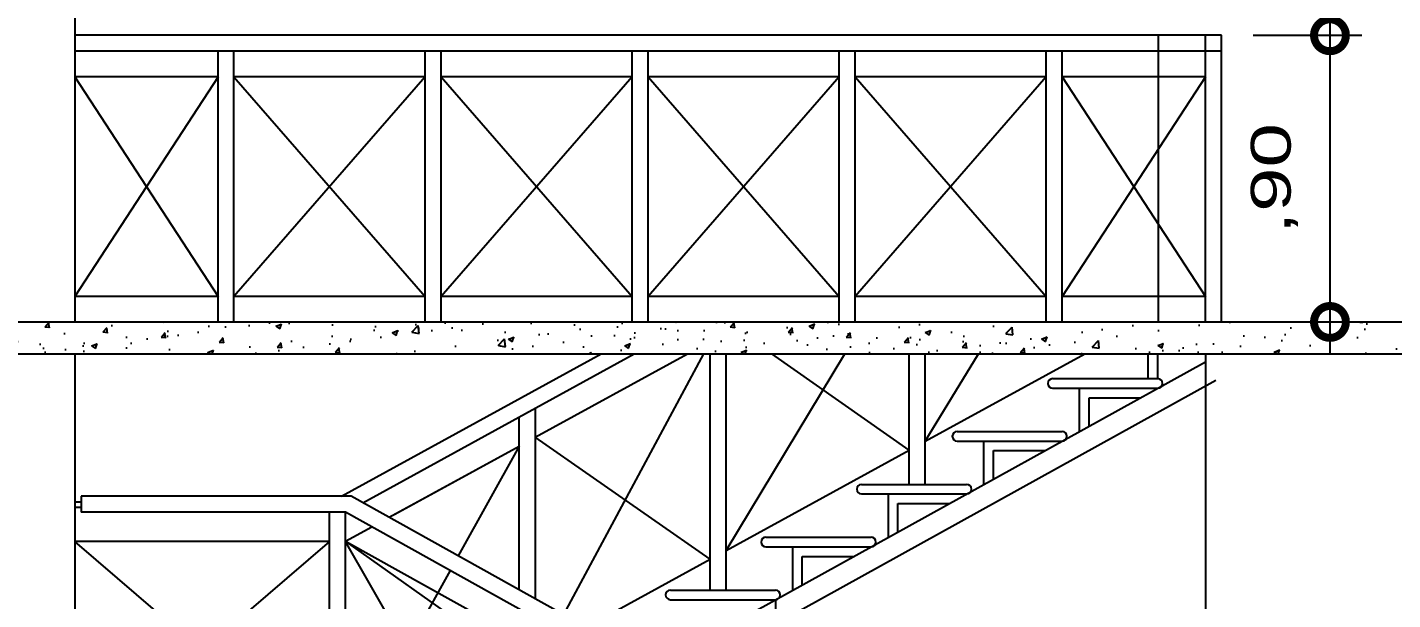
# Model space of a CAD drawing. Header units: millimetres. Extents: x 237 to 339, y 16 to 52.
# Drawn here: x 326.22 to 330.506, y 20.213 to 22.01 of the extents above; entities that cross this region are included whole.
import ezdxf

# ---------------------------------------------------------------- set-up
doc = ezdxf.new("R2010")
doc.units = ezdxf.units.MM
doc.header["$LTSCALE"] = 0.6
doc.header["$MEASUREMENT"] = 0
doc.layers.get('DEFPOINTS').update_dxf_attribs({"color": 253})
for name, color, linetype in [('0.1', 1, 'Continuous'), ('0.3', 3, 'Continuous'), ('01', 1, 'Continuous'), ('02', 2, 'Continuous'), ('AR-ALV', 5, 'Continuous'), ('AR-CTA', 1, 'Continuous'), ('guarda-corpo', 32, 'Continuous')]:
    doc.layers.add(name, color=color, linetype=linetype)
doc.styles.add('stylUS BT', font='stylu.ttf', dxfattribs={"width": 1.5})
doc.dimstyles.new('ARQ_100 1', dxfattribs={"dimtxt": 0.125, "dimasz": 0.2, "dimexe": 0.1, "dimexo": 0.1, "dimgap": 0.1, "dimtad": 1, "dimzin": 6, "dimtxsty": 'stylUS BT', "dimblk1": 'DOTSMALL', "dimblk2": 'DOTSMALL', "dimsah": 1, "dimcen": 0.09, "dimdle": 0.1, "dimclrd": 256, "dimclre": 256, "dimclrt": 2, "dimaunit": 1, "dimadec": 0, "dimazin": 0, "dimtfac": 1, "dimtmove": 2, "dimatfit": 3, "dimldrblk": 'OPEN30', "dimfxl": 1, "dimtolj": 1, "dimtzin": 0, "dimarcsym": 0})
pattern_1 = [(50, (5.52197, 72.06408), (0.18218467, -0.015939086), [0.01905, -0.20955]), (355, (5.52197, 72.06408), (-0.03524283, 0.19105664), [0.01524, -0.16764]), (100.451, (5.53715, 72.06275), (0.1469425, 0.17511669), [0.01619, -0.17809]), (46.1842, (5.52197, 72.11488), (0.27107904, -0.04204233), [0.028575, -0.314325]), (96.6356, (5.54456, 72.11138), (0.23740423, 0.24742556), [0.024285, -0.267135]), (351.184, (5.52197, 72.11488), (0.2374046, 0.24742512), [0.02286, -0.25146]), (21, (5.54737, 72.10218), (0.15161488, -0.10226552), [0.01905, -0.20955]), (326, (5.54737, 72.10218), (0.06180203, 0.18418797), [0.01524, -0.16764]), (71.4514, (5.56, 72.09366), (0.21341649, 0.08192286), [0.01619, -0.17809]), (37.5, (5.52197, 72.06408), (0.003088603, 0.084555039), [0, -0.165608, 0, -0.17018, 0, -0.168275]), (7.5, (5.52197, 72.06408), (0.066819663, 0.100180575), [0, -0.097028, 0, -0.161798, 0, -0.064135]), (327.5, (5.465325, 72.06408), (0.135590595, -0.005728744), [0, -0.0635, 0, -0.19812, 0, -0.26289]), (317.5, (5.43993, 72.06408), (0.14812918, 0.02542649), [0, -0.08255, 0, -0.131572, 0, -0.18669])]

# ---------------------------------------------------------------- blocks, each defined once
blk = doc.blocks.new('_DOTSMALL')
at = {"color": 0, "linetype": 'ByBlock', "const_width": 0.5}
blk.add_lwpolyline([(-0.0625, 0, 1), (0.0625, 0, 1)], format="xyb", close=True, dxfattribs=at)
blk = doc.blocks.new('*D17')
at = {"layer": 'AR-CTA', "lineweight": -2}
for p, q in [((330.3095, 22.0847), (330.3095, 20.9847)), ((330.0689, 21.9847), (330.4095, 21.9847)), ((330.0689, 21.0847), (330.4095, 21.0847))]:
    blk.add_line(p, q, dxfattribs=at)
at = {"layer": 'DEFPOINTS', "color": 0}
for p in [(329.9689, 21.9847), (329.9689, 21.0847), (330.3095, 21.0847)]:
    blk.add_point(p, dxfattribs=at)
at = {"layer": 'AR-CTA', "lineweight": -2, "xscale": 0.2, "yscale": 0.2, "zscale": 0.2}
for p, rotation in [((330.3095, 21.9847), 90), ((330.3095, 21.0847), 270)]:
    blk.add_blockref('_DOTSMALL', p, dxfattribs=dict(at, rotation=rotation))
at = {"layer": 'AR-CTA', "color": 2, "insert": (330.1353, 21.5347), "char_height": 0.125, "attachment_point": 5, "rotation": 90, "style": 'stylUS BT'}
blk.add_mtext('\\A1;,90', dxfattribs=at)
blk = doc.blocks.new('_Open30')
at = {"layer": 'AR-ALV', "color": 0, "lineweight": -2}
for p, q in [((-1, 0.268), (0, 0)), ((0, 0), (-1, -0.268)), ((0, 0), (-1, 0))]:
    blk.add_line(p, q, dxfattribs=at)

msp = doc.modelspace()

# ---------------------------------------------------------------- hatches: boundary and pattern name
at = {"layer": '0.1'}
h = msp.add_hatch(dxfattribs=at)
h.set_pattern_fill('AR-CONC', color=256, scale=0.001, style=0)
h.set_pattern_definition(pattern_1)
h.paths.add_polyline_path([(328.5182, 21.0847), (325.8389, 21.0847), (325.8389, 20.9847), (328.5182, 20.9847)])
h = msp.add_hatch(dxfattribs=at)
h.set_pattern_fill('AR-CONC', color=256, scale=0.001, style=0)
h.set_pattern_definition(pattern_1)
h.paths.add_polyline_path([(331.1237, 21.0847), (328.5182, 21.0847), (328.5182, 20.9847), (331.1237, 20.9847)])

# ---------------------------------------------------------------- linework, layer by layer
for p, q in [((329.7704, 21.9847), (329.7704, 21.0847)), ((328.9231, 20.4087), (328.9231, 20.5447)), ((328.9531, 20.4253), (328.9531, 20.5147))]:
    msp.add_line(p, q, dxfattribs=at)
at = {"layer": '0.3'}
for p, q in [((321.2189, 21.0847), (335.6689, 21.0847)), ((321.2189, 20.9847), (335.6689, 20.9847))]:
    msp.add_line(p, q, dxfattribs=at)
at = {"layer": '01'}
for p, q in [((327.2061, 20.5375), (328.0217, 20.9847)), ((327.2733, 20.5173), (328.1257, 20.9847)), ((328.3639, 20.2427), (328.3639, 20.9847)), ((328.4139, 20.2427), (328.4139, 20.9847)), ((328.9889, 20.5747), (328.9889, 20.9847)), ((329.0389, 20.5747), (329.0389, 20.9847)), ((329.0389, 20.7099), (329.5401, 20.9847)), ((329.7389, 20.9067), (329.7389, 20.9847)), ((329.7689, 20.9067), (329.7689, 20.9847)), ((328.1933, 20.0049), (329.9189, 20.9597)), ((328.2253, 19.9471), (329.9509, 20.902)), ((329.4389, 20.9067), (329.7689, 20.9067)), ((329.4389, 20.8767), (329.7689, 20.8767)), ((329.5231, 20.7407), (329.5231, 20.8767)), ((329.5531, 20.7573), (329.5531, 20.8467)), ((329.5531, 20.8467), (329.7147, 20.8467)), ((327.8139, 20.8137), (327.8139, 20.2162)), ((327.7639, 20.2441), (327.7639, 20.7863)), ((329.1389, 20.7407), (329.4689, 20.7407)), ((329.1389, 20.7107), (329.4689, 20.7107)), ((329.2231, 20.5747), (329.2231, 20.7107)), ((329.2531, 20.5913), (329.2531, 20.6807)), ((329.2531, 20.6807), (329.4147, 20.6807)), ((328.8389, 20.5747), (329.1689, 20.5747)), ((328.8389, 20.5447), (329.1689, 20.5447)), ((328.9531, 20.5147), (329.1147, 20.5147)), ((328.5389, 20.4087), (328.8689, 20.4087)), ((328.5389, 20.3787), (328.8689, 20.3787)), ((328.6231, 20.2427), (328.6231, 20.3787)), ((328.6531, 20.2593), (328.6531, 20.3487)), ((328.6531, 20.3487), (328.8147, 20.3487)), ((328.2389, 20.2427), (328.5689, 20.2427)), ((328.2389, 20.2127), (328.5689, 20.2127)), ((328.5689, 20.2127), (328.5689, 19.7957))]:
    msp.add_line(p, q, dxfattribs=at)
for centre, start, end in [((329.4389, 20.8917), 90, 270), ((329.7689, 20.8917), 270, 90), ((329.1389, 20.7257), 90, 270), ((329.4689, 20.7257), 270, 90), ((328.8389, 20.5597), 90, 270), ((329.1689, 20.5597), 270, 90), ((328.5389, 20.3937), 90, 270), ((328.8689, 20.3937), 270, 90), ((328.2389, 20.2277), 90, 270), ((328.5689, 20.2277), 270, 90)]:
    msp.add_arc(centre, 0.015, start, end, dxfattribs=at)
at = {"layer": '02'}
for p, q in [((326.3689, 23.9847), (326.3689, 21.0847)), ((329.9689, 21.9847), (326.3689, 21.9847)), ((329.9189, 21.0847), (329.9189, 21.9847)), ((329.9689, 21.0847), (329.9689, 21.9847)), ((329.9689, 21.9347), (326.3689, 21.9347)), ((326.8189, 21.0847), (326.8189, 21.9347)), ((326.8689, 21.0847), (326.8689, 21.9347)), ((327.4689, 21.0847), (327.4689, 21.9347)), ((327.5189, 21.0847), (327.5189, 21.9347)), ((328.1189, 21.0847), (328.1189, 21.9347)), ((328.1689, 21.0847), (328.1689, 21.9347)), ((328.7689, 21.0847), (328.7689, 21.9347)), ((328.8189, 21.0847), (328.8189, 21.9347)), ((329.4189, 21.0847), (329.4189, 21.9347)), ((329.4689, 21.0847), (329.4689, 21.9347)), ((326.3689, 20.9847), (326.3689, 18.0847)), ((327.8139, 20.7225), (328.2921, 20.9847)), ((329.9189, 20.9847), (329.9189, 18.0847)), ((327.3739, 20.4813), (327.7639, 20.6951)), ((327.2371, 20.5375), (326.3889, 20.5375)), ((326.3889, 20.5375), (326.3889, 20.4875)), ((329.8927, 19.0583), (327.2371, 20.5375)), ((326.3889, 20.5194), (326.3689, 20.5194)), ((326.3889, 20.5025), (326.3689, 20.5025)), ((327.2189, 20.4875), (326.3889, 20.4875)), ((327.1689, 19.5787), (327.1689, 20.4875)), ((327.2189, 19.5787), (327.2189, 20.4875)), ((329.8453, 19.0246), (327.2189, 20.4875)), ((327.2189, 20.3963), (327.3014, 20.4415))]:
    msp.add_line(p, q, dxfattribs=at)
at = {"layer": 'guarda-corpo'}
for p, q in [((326.3689, 21.8547), (326.8189, 21.1647)), ((326.8189, 21.8547), (326.3689, 21.1647)), ((326.8189, 21.8547), (326.3689, 21.8547)), ((326.8689, 21.8547), (327.4689, 21.1647)), ((327.4689, 21.8547), (326.8689, 21.1647)), ((327.4689, 21.8547), (326.8689, 21.8547)), ((327.5189, 21.8547), (328.1189, 21.1647)), ((328.1189, 21.8547), (327.5189, 21.1647)), ((328.1189, 21.8547), (327.5189, 21.8547)), ((328.1689, 21.8547), (328.7689, 21.1647)), ((328.7689, 21.8547), (328.1689, 21.1647)), ((328.7689, 21.8547), (328.1689, 21.8547)), ((328.8189, 21.8547), (329.4189, 21.1647)), ((329.4189, 21.8547), (328.8189, 21.1647)), ((329.4189, 21.8547), (328.8189, 21.8547)), ((329.9189, 21.8547), (329.4689, 21.8547)), ((329.4689, 21.8547), (329.9189, 21.1647)), ((329.9189, 21.8547), (329.4689, 21.1647)), ((326.8189, 21.1647), (326.3689, 21.1647)), ((327.4689, 21.1647), (326.8689, 21.1647)), ((328.1189, 21.1647), (327.5189, 21.1647)), ((328.7689, 21.1647), (328.1689, 21.1647)), ((329.4189, 21.1647), (328.8189, 21.1647)), ((329.9189, 21.1647), (329.4689, 21.1647)), ((327.8139, 20.7225), (328.2921, 20.9847)), ((328.3428, 20.9847), (327.9037, 20.1662)), ((328.4139, 20.3672), (328.7868, 20.9847)), ((328.9889, 20.6825), (328.5569, 20.9847)), ((329.0389, 20.7099), (329.2057, 20.9847)), ((328.3639, 20.3398), (327.8139, 20.7225)), ((327.3558, 20.4713), (327.7639, 20.6951)), ((327.7639, 20.6951), (327.5729, 20.3505)), ((328.4139, 20.3672), (328.9889, 20.6825)), ((327.2189, 20.3963), (327.3014, 20.4415)), ((327.1689, 20.3959), (326.3689, 20.3959)), ((327.1689, 19.7091), (326.3689, 20.3959)), ((327.1689, 20.3959), (326.3689, 19.7091)), ((327.7639, 20.0108), (327.2189, 20.3963)), ((327.7939, 20.0756), (327.2189, 20.3959)), ((327.7939, 19.3889), (327.2189, 20.3959)), ((327.9749, 20.1265), (328.3639, 20.3398)), ((327.5474, 20.3045), (327.2189, 19.712))]:
    msp.add_line(p, q, dxfattribs=at)

# ---------------------------------------------------------------- dimensions: what is measured, and where the dimension line sits
at = {"layer": 'AR-CTA'}
dim = msp.add_linear_dim(base=(330.3095, 21.0847), p1=(329.9689, 21.9847), p2=(329.9689, 21.0847), angle=90, dimstyle='ARQ_100 1', dxfattribs=at)
dim.commit()
dim.dimension.update_dxf_attribs({"geometry": '*D17', "text_midpoint": (330.1353, 21.5347)})

doc.saveas('drawing.dxf')
